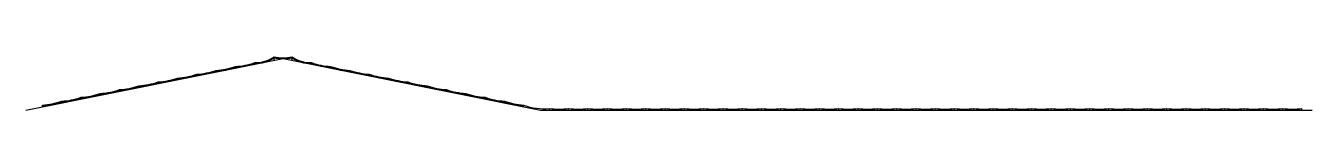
# Model space of a CAD drawing. Header units: metres. Extents: x 0 to 10000, y 0 to 413.
import ezdxf

# ---------------------------------------------------------------- set-up
doc = ezdxf.new("R2010")
doc.units = ezdxf.units.M
for name, color, linetype in [('CABLEADO', 7, 'Continuous'), ('MONTE', 7, 'Continuous'), ('POSTE', 7, 'Continuous'), ('SEGURIDAD', 7, 'Continuous')]:
    doc.layers.add(name, color=color, linetype=linetype)

msp = doc.modelspace()

# ---------------------------------------------------------------- linework, layer by layer
at = {"layer": 'CABLEADO'}
msp.add_lwpolyline([(3870, 26), (3870, 39)], dxfattribs=at)
for centre, radius, start, end in [((1787, 622), 253, 268.5225, 304.5253), ((1787, 615), 253, 268.5225, 304.5253), ((2213, 622), 253, 235.4747, 271.4775), ((2213, 615), 253, 235.4747, 271.4775), ((1299, 823), 545, 273.2429, 289.3769), ((1299, 816), 545, 273.2429, 289.3769), ((1449, 853), 545, 273.2429, 289.3769), ((1449, 846), 545, 273.2429, 289.3769), ((1599, 883), 545, 273.2429, 289.3769), ((1599, 876), 545, 273.2429, 289.3769), ((2401, 883), 545, 250.6231, 266.7571), ((2401, 876), 545, 250.6231, 266.7571), ((2551, 853), 545, 250.6231, 266.7571), ((2551, 846), 545, 250.6231, 266.7571), ((2701, 823), 545, 250.6231, 266.7571), ((2701, 816), 545, 250.6231, 266.7571), ((849, 733), 545, 273.2429, 289.3769), ((849, 726), 545, 273.2429, 289.3769), ((999, 763), 545, 273.2429, 289.3769), ((999, 756), 545, 273.2429, 289.3769), ((1149, 793), 545, 273.2429, 289.3769), ((1149, 786), 545, 273.2429, 289.3769), ((2851, 793), 545, 250.6231, 266.7571), ((2851, 786), 545, 250.6231, 266.7571), ((3001, 763), 545, 250.6231, 266.7571), ((3001, 756), 545, 250.6231, 266.7571), ((3151, 733), 545, 250.6231, 266.7571), ((3151, 726), 545, 250.6231, 266.7571), ((399, 643), 545, 273.2429, 289.3769), ((399, 636), 545, 273.2429, 289.3769), ((549, 673), 545, 273.2429, 289.3769), ((549, 666), 545, 273.2429, 289.3769), ((699, 703), 545, 273.2429, 289.3769), ((699, 696), 545, 273.2429, 289.3769), ((3301, 703), 545, 250.6231, 266.7571), ((3301, 696), 545, 250.6231, 266.7571), ((3451, 673), 545, 250.6231, 266.7571), ((3451, 666), 545, 250.6231, 266.7571), ((3601, 643), 545, 250.6231, 266.7571), ((3601, 636), 545, 250.6231, 266.7571), ((99, 583), 545, 273.2429, 289.3769), ((99, 576), 545, 273.2429, 289.3769), ((249, 613), 545, 273.2429, 289.3769), ((249, 606), 545, 273.2429, 289.3769), ((3751, 613), 545, 250.6231, 266.7571), ((3751, 606), 545, 250.6231, 266.7571), ((3901, 583), 545, 250.6231, 266.7571), ((3901, 576), 545, 250.6231, 266.7571), ((4028, 469), 459, 249.8958, 275.2904), ((4145, 521), 514, 261.6116, 278.3884), ((4295, 521), 514, 261.6116, 278.3884), ((4445, 521), 514, 261.6116, 278.3884), ((4595, 521), 514, 261.6116, 278.3884), ((4745, 521), 514, 261.6116, 278.3884), ((4895, 521), 514, 261.6116, 278.3884), ((5045, 521), 514, 261.6116, 278.3884), ((5195, 521), 514, 261.6116, 278.3884), ((5345, 521), 514, 261.6116, 278.3884), ((5495, 521), 514, 261.6116, 278.3884), ((5645, 521), 514, 261.6116, 278.3884), ((5795, 521), 514, 261.6116, 278.3884), ((5945, 521), 514, 261.6116, 278.3884), ((6095, 521), 514, 261.6116, 278.3884), ((6245, 521), 514, 261.6116, 278.3884), ((6395, 521), 514, 261.6116, 278.3884), ((6545, 521), 514, 261.6116, 278.3884), ((6695, 521), 514, 261.6116, 278.3884), ((6845, 521), 514, 261.6116, 278.3884), ((6995, 521), 514, 261.6116, 278.3884), ((7145, 521), 514, 261.6116, 278.3884), ((7295, 521), 514, 261.6116, 278.3884), ((7445, 521), 514, 261.6116, 278.3884), ((7595, 521), 514, 261.6116, 278.3884), ((7745, 521), 514, 261.6116, 278.3884), ((7895, 521), 514, 261.6116, 278.3884), ((8045, 521), 514, 261.6116, 278.3884), ((8195, 521), 514, 261.6116, 278.3884), ((8345, 521), 514, 261.6116, 278.3884), ((8495, 521), 514, 261.6116, 278.3884), ((8645, 521), 514, 261.6116, 278.3884), ((8795, 521), 514, 261.6116, 278.3884), ((8945, 521), 514, 261.6116, 278.3884), ((9095, 521), 514, 261.6116, 278.3884), ((9245, 521), 514, 261.6116, 278.3884), ((9395, 521), 514, 261.6116, 278.3884), ((9545, 521), 514, 261.6116, 278.3884), ((9695, 521), 514, 261.6116, 278.3884), ((9845, 521), 514, 261.6116, 278.3884)]:
    msp.add_arc(centre, radius, start, end, dxfattribs=at)
at = {"layer": 'MONTE'}
msp.add_lwpolyline([(0, 0), (2000, 400), (4000, 0), (10000, 0)], dxfattribs=at)
at = {"layer": 'POSTE'}
for points in [[(1930, 386), (1930, 413)], [(2070, 386), (2070, 413)], [(2070, 386), (2070, 413)], [(1480, 296), (1480, 309)], [(1630, 326), (1630, 339)], [(1780, 356), (1780, 369)], [(2220, 356), (2220, 369)], [(2370, 326), (2370, 339)], [(2520, 296), (2520, 309)], [(1030, 206), (1030, 219)], [(1180, 236), (1180, 249)], [(1330, 266), (1330, 279)], [(2670, 266), (2670, 279)], [(2820, 236), (2820, 249)], [(2970, 206), (2970, 219)], [(580, 116), (580, 129)], [(730, 146), (730, 159)], [(880, 176), (880, 189)], [(3120, 176), (3120, 189)], [(3270, 146), (3270, 159)], [(3420, 116), (3420, 129)], [(130, 26), (130, 39)], [(280, 56), (280, 69)], [(430, 86), (430, 99)], [(3570, 86), (3570, 99)], [(3720, 56), (3720, 69)], [(4070, 0), (4070, 12)], [(4220, 0), (4220, 12)], [(4370, 0), (4370, 12)], [(4520, 0), (4520, 12)], [(4670, 0), (4670, 12)], [(4820, 0), (4820, 12)], [(4970, 0), (4970, 12)], [(5120, 0), (5120, 12)], [(5270, 0), (5270, 12)], [(5420, 0), (5420, 12)], [(5570, 0), (5570, 12)], [(5720, 0), (5720, 12)], [(5870, 0), (5870, 12)], [(6020, 0), (6020, 12)], [(6170, 0), (6170, 12)], [(6320, 0), (6320, 12)], [(6470, 0), (6470, 12)], [(6620, 0), (6620, 12)], [(6770, 0), (6770, 12)], [(6920, 0), (6920, 12)], [(7070, 0), (7070, 12)], [(7220, 0), (7220, 12)], [(7370, 0), (7370, 12)], [(7520, 0), (7520, 12)], [(7670, 0), (7670, 12)], [(7820, 0), (7820, 12)], [(7970, 0), (7970, 12)], [(8120, 0), (8120, 12)], [(8270, 0), (8270, 12)], [(8420, 0), (8420, 12)], [(8570, 0), (8570, 12)], [(8720, 0), (8720, 12)], [(8870, 0), (8870, 12)], [(9020, 0), (9020, 12)], [(9170, 0), (9170, 12)], [(9320, 0), (9320, 12)], [(9470, 0), (9470, 12)], [(9620, 0), (9620, 12)], [(9770, 0), (9770, 12)], [(9920, 0), (9920, 12)]]:
    msp.add_lwpolyline(points, dxfattribs=at)
at = {"layer": 'SEGURIDAD'}
msp.add_line((130, 39), (130, 32), dxfattribs=at)
for centre in [(2000, 819), (2000, 812)]:
    msp.add_arc(centre, 412, 260.209, 279.791, dxfattribs=at)

doc.saveas('drawing.dxf')
